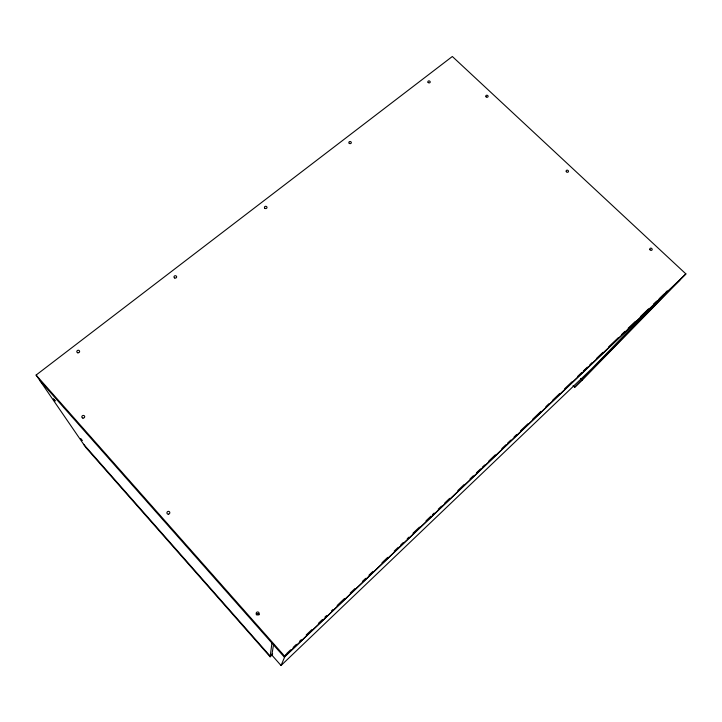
<?xml version="1.0" encoding="UTF-8"?>
<svg xmlns="http://www.w3.org/2000/svg" width="722" height="722" viewBox="0 0 722 722"><rect width="100%" height="100%" fill="white"/><g stroke="black" fill="none" stroke-linecap="round" stroke-linejoin="round"><path stroke-width="1.08" d="M573.051 385.728L574.658 387.308L582.131 380.16L685.9 273.927L452.333 56.496L36.1 375.07L85.936 447.649L270.118 656.812L271.932 643.094M273.575 644.412L271.842 655.071L281.038 665.503L591.778 368.698L667.308 291.002L665.675 292.554M39.746 380.377L284.315 657.101L685.9 273.927M281.038 665.503L285.777 654.43M574.658 387.308L670.458 289.08M286.598 653.654L290.668 649.773M293.114 647.444L296.381 644.34M299.639 641.235L301.273 639.683M306.164 635.017L311.868 629.584M318.393 623.375L322.463 619.485M324.909 617.157L326.543 615.604M331.434 610.947L333.068 609.395M337.138 605.514L344.475 598.52M350.179 593.087L355.071 588.43M362.408 581.436L365.675 578.331M368.933 575.226L373.012 571.346M381.974 562.799L387.687 557.366M394.203 551.148L398.282 547.267M400.728 544.939L403.174 542.61M407.253 538.729L408.878 537.177M412.957 533.287L419.473 527.078M425.998 520.869L430.89 516.203M432.523 514.651L434.148 513.098M438.227 509.218L441.485 506.113M444.752 503.008L449.644 498.342M457.793 490.581L464.318 484.363M470.022 478.93L473.28 475.825M476.547 472.72L480.617 468.84M482.251 467.278L484.697 464.95M488.767 461.069L495.292 454.86M501.817 448.642L505.887 444.761M507.521 443.209L510.779 440.104M514.046 437L516.492 434.671M520.562 430.781L527.899 423.796M532.791 419.139L540.949 411.369M545.841 406.712L549.099 403.607M552.357 400.502L559.694 393.508M564.586 388.851L571.923 381.857M577.627 376.424L581.706 372.543M583.34 370.991L587.41 367.11M589.856 364.772L592.302 362.444M596.381 358.563L602.906 352.354M608.61 346.912L618.393 337.598M621.651 334.494L624.909 331.389M628.176 328.275L635.513 321.29M640.405 316.633L648.555 308.863M653.446 304.206L656.704 301.101M659.15 298.773L664.041 294.107M284.315 657.101L679.799 280.172M272.654 653.816L270.208 656.145L83.644 444.31M270.118 656.812L272.564 654.493M55.08 400.836L53.374 398.887L55.089 400.881M580.524 378.59L582.131 380.16M36.1 375.07L284.676 656.244M256.301 614.819A1.489 1.444 -63.6 0 1 259.18 614.774M80.593 438.66L82.046 440.375L80.593 438.66M428.164 82.516A1.2 1.002 15.5 0 0 430.168 82.299A1.2 1.002 15.5 0 0 428.796 80.891A1.2 1.002 15.5 0 0 428.164 82.516M349.249 143.308A1.236 1.065 11.3 0 0 351.298 142.884A1.236 1.065 11.3 0 0 349.755 141.53A1.236 1.065 11.3 0 0 349.249 143.308M264.902 208.297A1.282 1.137 4.9 0 0 266.987 207.638A1.282 1.137 4.9 0 0 265.263 206.357A1.282 1.137 4.9 0 0 264.902 208.297M174.661 277.979A1.345 1.209 -4.6 0 0 176.655 276.869A1.345 1.209 -4.6 0 0 174.625 275.885A1.345 1.209 -4.6 0 0 174.661 277.979M77.75 352.778A1.417 1.282 -16.1 0 0 79.591 351.226A1.417 1.282 -16.1 0 0 77.29 350.612A1.417 1.282 -16.1 0 0 77.75 352.778M486.087 96.856A1.191 1.002 18.8 0 0 488.072 96.64A1.191 1.002 18.8 0 0 486.673 95.223A1.191 1.002 18.8 0 0 486.087 96.856M566.31 171.674A1.227 1.038 24.9 0 0 568.376 171.8A1.227 1.038 24.9 0 0 567.23 170.139A1.227 1.038 24.9 0 0 566.31 171.674M649.926 249.668A1.263 1.074 31.8 0 0 652.029 249.965A1.263 1.074 31.8 0 0 650.991 248.151A1.263 1.074 31.8 0 0 649.926 249.668M82.922 418.101A1.453 1.327 -21.6 0 0 84.636 416.305A1.453 1.327 -21.6 0 0 82.209 415.908A1.453 1.327 -21.6 0 0 82.922 418.101M168.352 514.199A1.48 1.408 -31.1 0 0 169.643 512.015A1.48 1.408 -31.1 0 0 167.116 512.097A1.48 1.408 -31.1 0 0 168.352 514.199M258.323 614.774A1.516 1.471 -63.3 0 0 258.44 612.166A1.516 1.471 -63.3 0 0 256.157 613.429A1.516 1.471 -63.3 0 0 258.323 614.774"/></g></svg>
